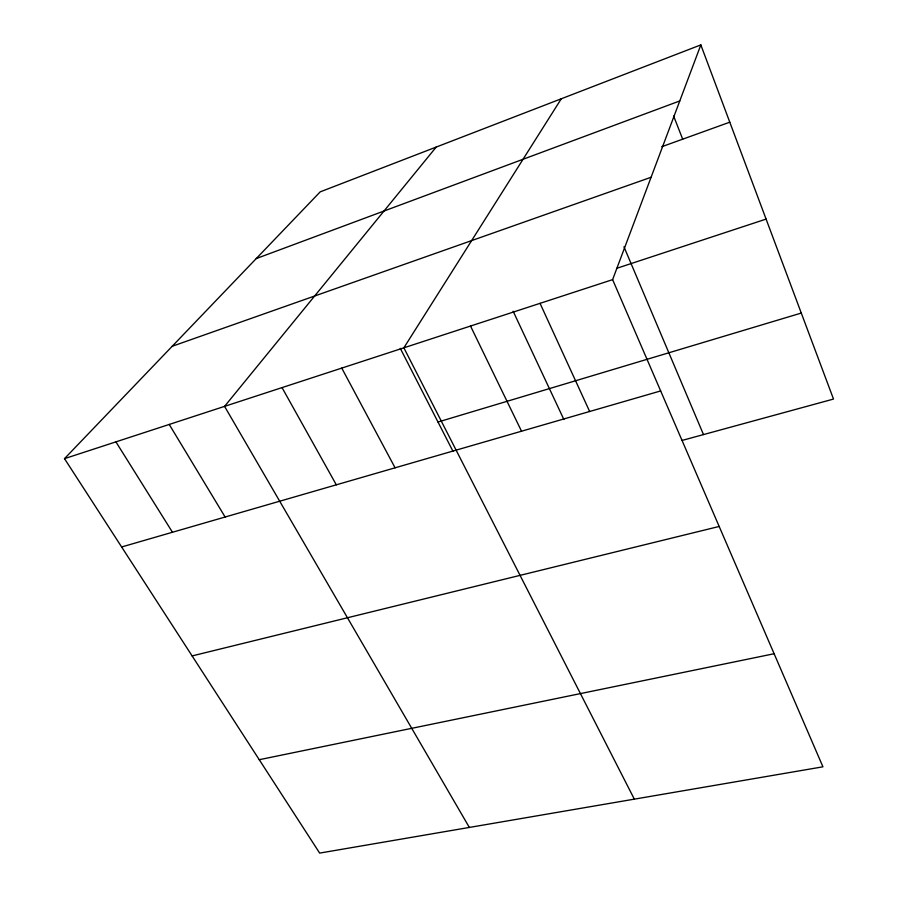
<?xml version="1.0" encoding="UTF-8"?>
<svg xmlns="http://www.w3.org/2000/svg" width="898" height="898" viewBox="0 0 898 898"><rect width="100%" height="100%" fill="white"/><g stroke="black" fill="none" stroke-linecap="round" stroke-linejoin="round"><path stroke-width="1.35" d="M612.616 279.637L700.833 44.9L320.182 191.869L64.499 458.654L319.666 853.1L822.938 766.813L612.616 279.637L64.499 458.654M561.284 98.78L403.864 347.818L634.336 799.153M436.192 147.081L224.567 406.367L469.351 827.44M256.256 258.568L679.775 100.946M661.736 146.733L729.782 122.184M172.192 346.28L651.095 177.265M616.814 268.289L766.084 219.101M438 422.026L801.285 313.065M121.634 546.972L660.67 390.933M682.132 440.424L833.501 399.06L700.833 44.9M192.105 655.922L719.175 526.452M259.241 759.708L774.121 653.733M115.909 441.861L172.461 532.256M169.228 424.44L225.117 517.012M282.028 387.599L336.312 484.819M341.756 368.101L395.086 467.813M400.295 348.379L452.985 451.301M470.518 326.041L521.525 431.208M513.14 311.236L563.888 419.523M540.046 303.344L589.649 411.486M623.964 246.793L703.493 434.587M673.635 116.044L682.682 139.168"/></g></svg>
